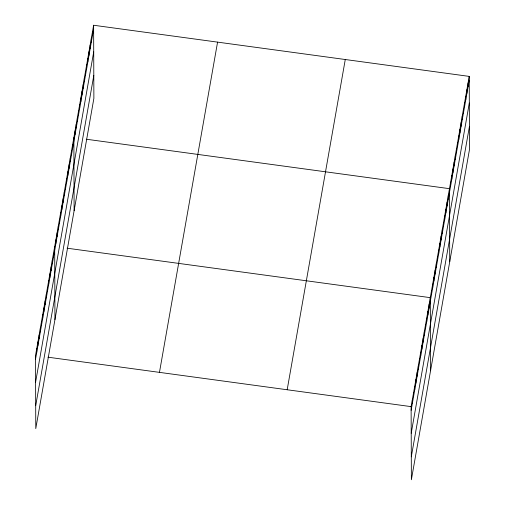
<?xml version="1.0" encoding="UTF-8"?>
<svg xmlns="http://www.w3.org/2000/svg" width="505" height="505" viewBox="0 0 505 505"><rect width="100%" height="100%" fill="white"/><g stroke="black" fill="none" stroke-linecap="round" stroke-linejoin="round"><path stroke-width="0.76" d="M93.627 25.25L35.52 355.495L35.773 428.606L93.879 98.368L93.627 25.25L469.227 76.394L469.48 149.505L411.373 479.75L411.12 406.632L469.227 76.394M35.533 359.2L93.64 28.955M35.609 382.102L93.715 51.863M35.697 405.704L93.797 75.46M159.466 372.368L217.573 42.13M287.175 389.759L345.275 59.514M411.133 410.338L469.24 80.099M411.215 433.246L469.322 103.001M411.297 456.842L469.404 126.603M86.267 139.222L449.469 188.674L449.728 261.792M67.089 248.201L430.298 297.653L430.55 370.771M47.912 357.18L411.12 406.632M468.066 82.997L468.078 86.702M466.904 89.6L466.917 93.305M465.743 96.209L465.755 99.908M464.575 102.812L464.587 106.517M463.413 109.415L463.426 113.12M462.252 116.017L462.264 119.723M461.09 122.627L461.103 126.332M459.929 129.23L459.941 132.935M458.767 135.832L458.78 139.538M457.606 142.442L457.618 146.147M456.444 149.044L456.457 152.75M455.283 155.647L455.295 159.353M454.121 162.257L454.134 165.962M452.953 168.859L452.966 172.565M451.792 175.462L451.805 179.168M450.63 182.071L450.643 185.777M448.27 195.486L448.282 199.191M447.07 202.297L447.089 206.002M445.877 209.108L445.89 212.813M444.678 215.919L444.69 219.625M443.478 222.73L443.491 226.436M442.279 229.541L442.292 233.247M441.08 236.353L441.092 240.058M439.88 243.164L439.893 246.869M438.687 249.975L438.7 253.68M437.488 256.786L437.5 260.492M436.288 263.597L436.301 267.303M435.089 270.409L435.102 274.114M433.89 277.22L433.902 280.925M432.69 284.031L432.703 287.736M431.491 290.842L431.504 294.548M429.099 304.464L429.111 308.17M427.899 311.276L427.912 314.981M426.7 318.087L426.712 321.792M425.5 324.898L425.513 328.603M424.301 331.709L424.314 335.415M423.102 338.52L423.121 342.226M421.909 345.332L421.921 349.037M420.709 352.143L420.722 355.848M419.51 358.954L419.522 362.659M418.31 365.765L418.323 369.471M417.111 372.576L417.124 376.282M415.912 379.388L415.924 383.093M414.719 386.199L414.731 389.904M413.519 393.01L413.532 396.715M412.32 399.821L412.333 403.527M92.465 31.853L92.478 35.558M91.298 38.462L91.31 42.167M90.136 45.065L90.149 48.77M88.975 51.668L88.987 55.373M87.813 58.277L87.826 61.982M86.652 64.88L86.664 68.585M85.49 71.483L85.503 75.188M84.329 78.092L84.341 81.791M83.167 84.695L83.18 88.4M82.006 91.298L82.018 95.003M80.844 97.901L80.857 101.606M79.676 104.51L79.689 108.215M78.515 111.113L78.528 114.818M77.353 117.715L77.366 121.421M76.192 124.325L76.204 128.03M75.03 130.928L75.043 134.633M73.869 137.53L74.121 210.648M72.669 144.342L72.682 148.047M71.47 151.153L71.483 154.858M70.271 157.964L70.283 161.669M69.078 164.775L69.09 168.481M67.878 171.586L67.891 175.292M66.679 178.398L66.692 182.103M65.48 185.209L65.492 188.914M64.28 192.02L64.293 195.725M63.081 198.837L63.093 202.537M61.881 205.649L61.9 209.348M60.688 212.46L60.701 216.159M59.489 219.271L59.502 222.97M58.29 226.082L58.302 229.788M57.09 232.893L57.103 236.599M55.891 239.705L55.904 243.41M54.691 246.516L54.95 319.627M53.498 253.327L53.511 257.032M52.299 260.138L52.312 263.844M51.1 266.949L51.112 270.655M49.9 273.76L49.913 277.466M48.701 280.572L48.714 284.277M47.502 287.383L47.514 291.088M46.302 294.194L46.315 297.899M45.109 301.005L45.122 304.711M43.91 307.816L43.922 311.522M42.71 314.628L42.723 318.333M41.511 321.439L41.524 325.144M40.312 328.25L40.324 331.955M39.112 335.061L39.125 338.767M37.913 341.872L37.932 345.578M36.72 348.684L36.732 352.389"/></g></svg>
